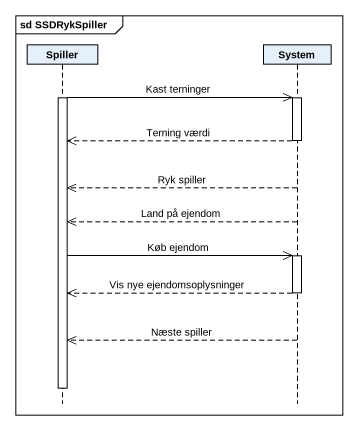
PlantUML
@startuml
mainframe sd SSDRykSpiller
hide footbox
participant Spiller
participant System

activate Spiller
Spiller ->> System : Kast terninger
activate System
System -->> Spiller : Terning værdi
deactivate System
System -->> Spiller : Ryk spiller
System -->> Spiller : Land på ejendom
Spiller ->> System : Køb ejendom
activate System
System -->> Spiller : Vis nye ejendomsoplysninger
deactivate System
System -->> Spiller : Næste spiller
deactivate Spiller
@enduml
